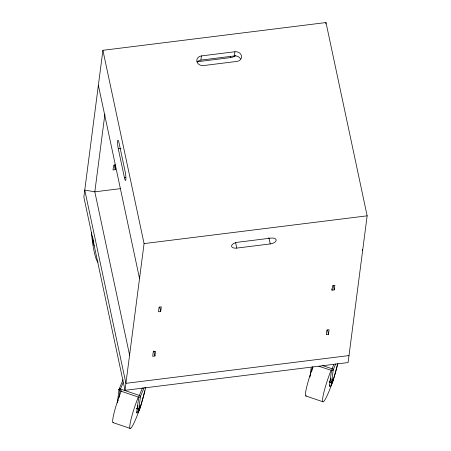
<?xml version="1.0" encoding="UTF-8"?>
<svg xmlns="http://www.w3.org/2000/svg" width="451" height="451" viewBox="0 0 451 451"><rect width="100%" height="100%" fill="white"/><g stroke="black" fill="none" stroke-linecap="round" stroke-linejoin="round"><path stroke-width="0.68" d="M331.643 382.803L331.665 383.141L332.55 381.371L333.114 378.84L332.105 381.033L331.756 383.096L333.154 378.857L331.643 382.803L329.129 381.952M102.907 50.315L83.852 197.048L125.012 390.324L348.093 362.559L367.148 215.826L325.988 22.55L102.907 50.315L144.072 243.591L125.012 390.324M104.891 114.266L94.817 191.827L129.646 355.382M94.31 245.412A1.364 1.167 7.4 0 1 93.56 244.543L93.814 242.593M115.851 165.032L113.624 165.314L113.015 169.971L115.247 169.694L115.681 166.368M117.294 402.94L119.075 389.247L123.078 379.703M119.053 397.308L120.017 390.256L123.044 382.798M145.808 387.482L140.238 407.794L138.423 412.141A1.364 1.167 7.4 0 1 136.681 412.795L138.756 396.948L142.381 387.933M138.423 412.141L140.447 396.536L144.207 387.556M154.93 356.008L155.533 351.352L153.301 351.628L152.697 356.284L154.93 356.008L153.847 350.951M160.703 311.523L161.311 306.866L159.079 307.142L158.476 311.799L160.703 311.523L159.761 307.097M197.234 62.007A5.683 4.865 7.4 0 1 200.875 60.101L201.422 55.913L234.886 51.747A5.683 4.865 7.4 0 1 241.488 55.885A5.683 4.865 7.4 0 1 236.944 61.409L203.48 65.575A5.683 4.865 7.4 0 1 196.873 61.437A5.683 4.865 7.4 0 1 201.422 55.913M240.49 58.85A5.683 4.865 7.4 0 0 234.34 55.935L234.886 51.747M325.808 23.948L325.988 22.55M309.978 376.94L311.162 367.836M311.731 371.314L312.323 366.759M332.032 290.202L332.635 285.539L334.868 285.263L334.259 289.92L332.032 290.202L331.761 288.933M328.486 334.405L329.089 329.749L326.857 330.025L326.253 334.687L328.486 334.405L327.539 329.98M337.833 363.545L333.007 381.146L331.186 385.498A1.364 1.167 7.4 0 1 329.45 386.146L331.496 370.434L333.847 364.402M331.186 385.498L333.216 369.893L335.719 363.901M117.559 401.835L117.959 400.42M310.44 374.725L310.26 375.548L310.474 374.595M117.61 401.615L118.004 400.279M119.008 389.472L119.07 389.281A1.364 0.688 22.7 0 1 120.44 389.021L139.258 395.403A1.364 0.688 22.7 0 1 140.447 396.536A1.364 1.167 7.4 0 1 138.711 397.19L119.898 390.808A1.364 1.167 7.4 0 1 119.07 389.281L119.041 389.348M139.483 408.803L140.385 405.505L139.336 407.676L138.919 409.796L140.346 405.483L138.902 409.79L139.483 408.803L138.84 408.583M136.681 412.795L137.442 410.985M329.45 386.146L329.957 384.94M137.876 405.235L136.924 408.927M330.645 378.592L329.692 382.279M331.677 370.485L318.936 366.285M200.875 60.101L234.34 55.935M197.081 61.776L230.546 57.61A5.683 2.813 -12 0 0 235.563 55.558M118.286 148.762L124.459 177.75A5.683 0.851 82.9 0 0 125.863 179.673A5.683 0.851 82.9 0 0 125.215 171.927L119.041 142.939A5.683 0.851 82.9 0 0 117.632 141.016A5.683 0.851 82.9 0 0 118.286 148.762L120.964 148.43M124.459 177.75L125.795 177.587M120.603 188.619L94.817 191.827L84.76 190.063L125.919 383.339L349.001 355.568M93.216 241.06L93.887 240.975M144.072 243.591L367.148 215.826M236.758 248.095L270.222 243.929A5.683 2.813 -12 0 0 276.175 240.321A5.683 2.813 -12 0 0 270.978 238.105L237.519 242.272A5.683 2.813 -12 0 0 231.56 245.874A5.683 2.813 -12 0 0 236.758 248.095L235.546 242.401M331.739 370.581L331.474 370.542A1.364 1.167 7.4 0 0 333.216 369.893A1.364 0.688 22.7 0 0 332.021 368.755L322.617 365.564M331.908 379.607L332.55 379.827M305.761 395.944L322.865 401.745M136.36 408.6L137.617 409.023M112.992 422.587L130.097 428.394M362.316 249.386L362.61 250.762M333.317 285.494L334.259 289.92M230.275 56.347L230.546 57.61M268.875 237.604L270.222 243.929M98.369 85.25L139.534 278.526M114.171 164.632L115.247 169.694M93.56 244.543L92.568 239.904L92.404 236.409M337.511 364.194A22.736 2.678 -71.3 0 1 333.103 380.216M332.911 380.802A22.736 2.678 -71.3 0 1 322.595 401.187A22.736 2.678 -71.3 0 1 330.91 370.739M306.415 395.803A22.736 2.678 -71.3 0 1 312.971 367.08M144.748 390.842A22.736 2.678 -71.3 0 1 135.475 419.757A22.736 2.678 -71.3 0 1 129.877 425.299A22.736 2.678 -71.3 0 1 138.141 397.387M113.652 422.452A22.736 2.678 -71.3 0 1 114.002 413.24A22.736 2.678 -71.3 0 1 121.454 390.549M93.549 242.086A2.272 0.338 82.9 0 1 93.092 240.389A2.272 0.338 82.9 0 1 92.934 238.145M98.143 262.144A22.736 3.399 82.9 0 1 91.468 232.327"/></g></svg>
